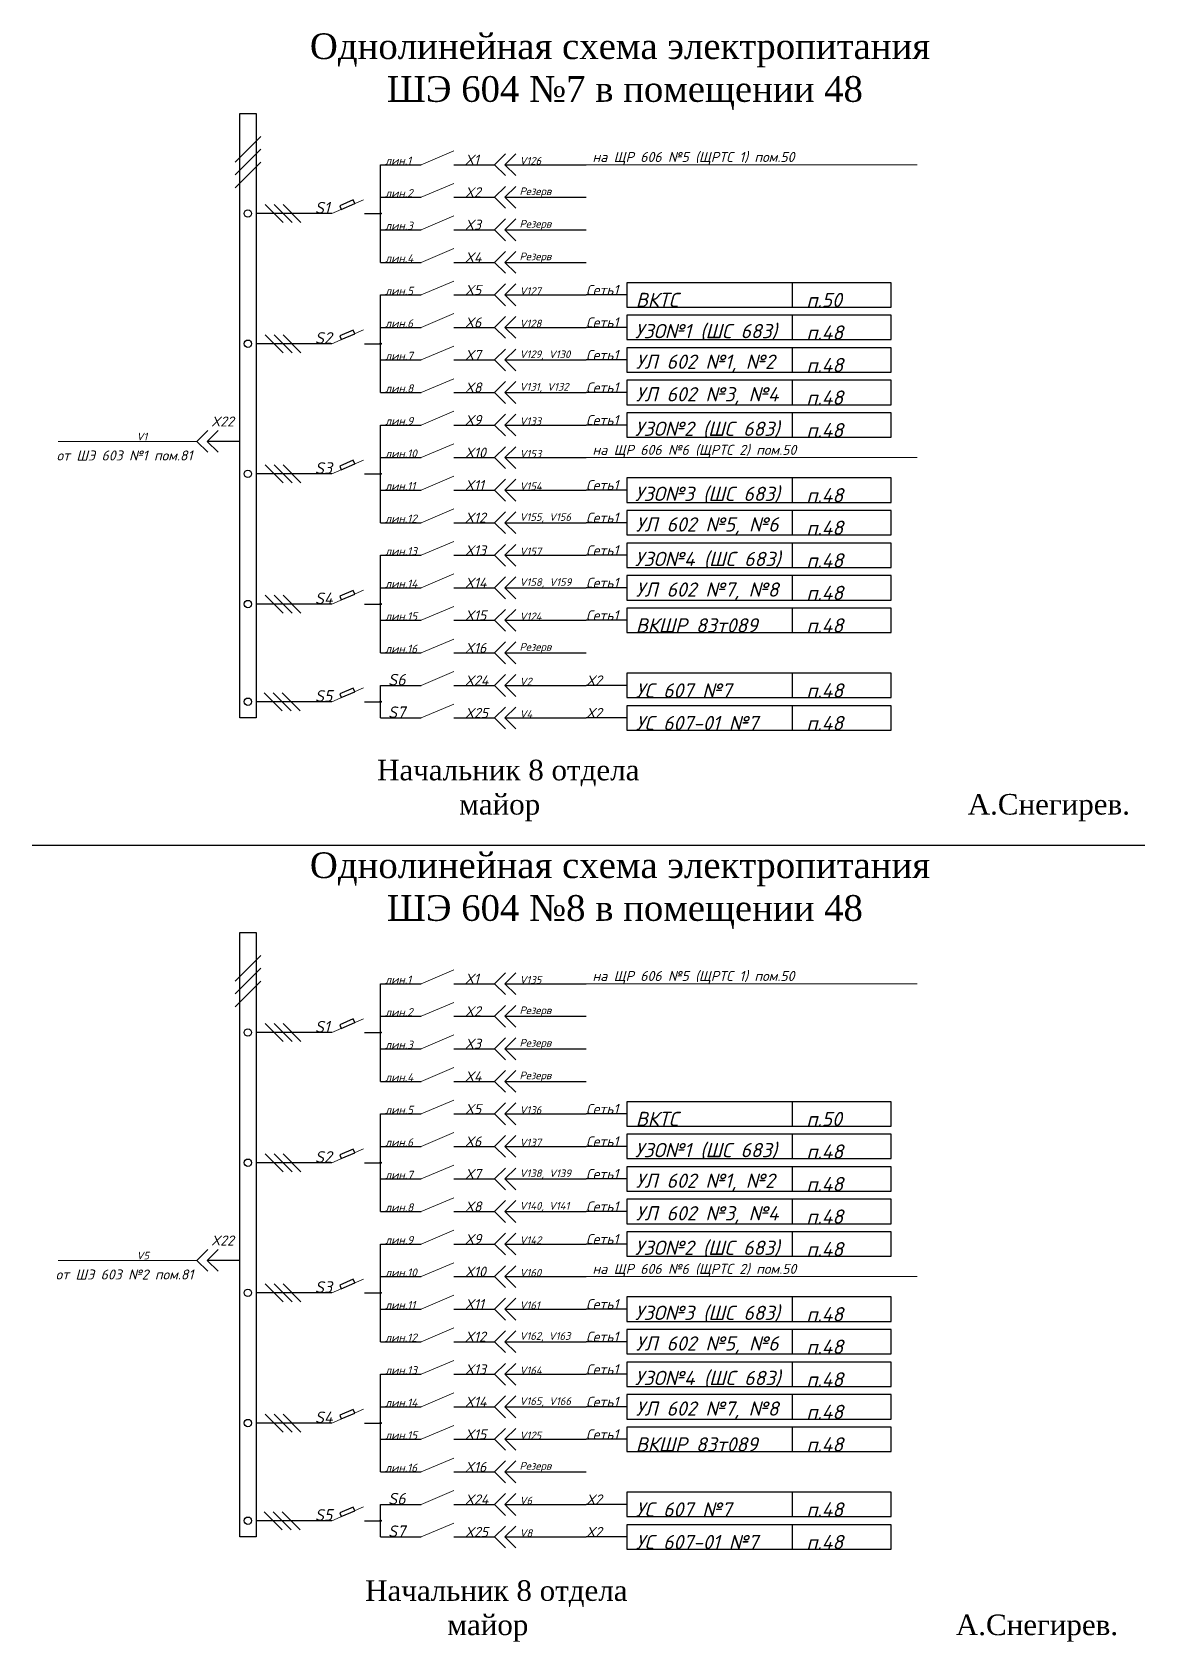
# Paper-space layout 'ШЭ604 №7 -8' of a CAD drawing. Header units: millimetres. Extents: x 5 to 200, y 5 to 287.
import ezdxf

# ---------------------------------------------------------------- set-up
doc = ezdxf.new("R2010")
doc.units = ezdxf.units.MM
doc.layers.add('0 @ 1', color=7, linetype='Continuous')
doc.layers.add('Text', color=242, linetype='Continuous', lineweight=15)
doc.styles.add('ISO', font='isocpeui.ttf')
doc.styles.get("Standard").update_dxf_attribs({"font": 'times.ttf'})

psp = doc.layouts.new('ШЭ604 №7 -8')

# ---------------------------------------------------------------- hatches: boundary and pattern name
h = psp.add_hatch(color=256)
edge = h.paths.add_edge_path()
edge.add_arc((66.07, 255.2), 0.114, 0, 360)
h = psp.add_hatch(color=256)
edge = h.paths.add_edge_path()
edge.add_arc((66.07, 232.39), 0.114, 0, 360)
h = psp.add_hatch(color=256)
edge = h.paths.add_edge_path()
edge.add_arc((66.07, 209.58), 0.114, 0, 360)
h = psp.add_hatch(color=256)
edge = h.paths.add_edge_path()
edge.add_arc((66.07, 186.77), 0.114, 0, 360)
h = psp.add_hatch(color=256)
edge = h.paths.add_edge_path()
edge.add_arc((66.07, 169.66), 0.114, 0, 360)
h = psp.add_hatch(color=256)
edge = h.paths.add_edge_path()
edge.add_arc((66.07, 111.7), 0.114, 0, 360)
h = psp.add_hatch(color=256)
edge = h.paths.add_edge_path()
edge.add_arc((66.07, 88.89), 0.114, 0, 360)
h = psp.add_hatch(color=256)
edge = h.paths.add_edge_path()
edge.add_arc((66.07, 66.08), 0.114, 0, 360)
h = psp.add_hatch(color=256)
edge = h.paths.add_edge_path()
edge.add_arc((66.07, 43.27), 0.114, 0, 360)
h = psp.add_hatch(color=256)
edge = h.paths.add_edge_path()
edge.add_arc((66.07, 26.16), 0.114, 0, 360)

# ---------------------------------------------------------------- linework, layer by layer
for p, q in [((40.56, 264.2), (45.06, 268.7)), ((40.56, 261.95), (45.06, 266.45)), ((86.03, 263.75), (87.94, 265.66)), ((87.83, 263.75), (89.74, 265.66)), ((40.56, 259.7), (45.06, 264.2)), ((66.07, 258.05), (66.07, 263.75)), ((66.07, 263.75), (73.2, 263.75)), ((78.9, 263.75), (86.03, 263.75)), ((86.03, 263.75), (87.94, 261.84)), ((87.83, 263.75), (102.08, 263.75)), ((87.83, 263.75), (89.74, 261.84)), ((86.03, 258.05), (87.94, 259.96)), ((87.83, 258.05), (89.74, 259.96)), ((48.96, 253.62), (45.81, 256.77)), ((50.54, 253.62), (47.39, 256.77)), ((52.11, 253.62), (48.96, 256.77)), ((66.07, 252.35), (66.07, 258.05)), ((66.07, 258.05), (73.2, 258.05)), ((78.9, 258.05), (86.03, 258.05)), ((86.03, 258.05), (87.94, 256.14)), ((87.83, 258.05), (102.08, 258.05)), ((87.83, 258.05), (89.74, 256.14)), ((57.51, 255.2), (44.24, 255.2)), ((63.22, 255.2), (66.07, 255.2)), ((86.03, 252.35), (87.94, 254.26)), ((87.83, 252.35), (89.74, 254.26)), ((66.07, 246.64), (66.07, 252.35)), ((66.07, 252.35), (73.2, 252.35)), ((78.9, 252.35), (86.03, 252.35)), ((86.03, 252.35), (87.94, 250.44)), ((87.83, 252.35), (102.08, 252.35)), ((87.83, 252.35), (89.74, 250.44)), ((86.03, 246.64), (87.94, 248.55)), ((87.83, 246.64), (89.74, 248.55)), ((66.07, 246.64), (73.2, 246.64)), ((78.9, 246.64), (86.03, 246.64)), ((86.03, 246.64), (87.94, 244.74)), ((87.83, 246.64), (102.08, 246.64)), ((87.83, 246.64), (89.74, 244.74)), ((86.03, 240.94), (87.94, 242.85)), ((87.83, 240.94), (89.74, 242.85)), ((138.21, 243.08), (138.21, 238.8)), ((66.07, 235.24), (66.07, 240.94)), ((66.07, 240.94), (73.2, 240.94)), ((78.9, 240.94), (86.03, 240.94)), ((86.03, 240.94), (87.94, 239.03)), ((87.83, 240.94), (102.08, 240.94)), ((87.83, 240.94), (89.74, 239.03)), ((109.21, 240.94), (102.08, 240.94)), ((86.03, 235.24), (87.94, 237.15)), ((87.83, 235.24), (89.74, 237.15)), ((138.21, 237.38), (138.21, 233.1)), ((66.07, 229.54), (66.07, 235.24)), ((66.07, 235.24), (73.2, 235.24)), ((78.9, 235.24), (86.03, 235.24)), ((86.03, 235.24), (87.94, 233.33)), ((87.83, 235.24), (102.08, 235.24)), ((87.83, 235.24), (89.74, 233.33)), ((109.21, 235.24), (102.08, 235.24)), ((57.51, 232.39), (44.24, 232.39)), ((48.96, 230.81), (45.81, 233.96)), ((50.54, 230.81), (47.39, 233.96)), ((52.11, 230.81), (48.96, 233.96)), ((63.22, 232.39), (66.07, 232.39)), ((86.03, 229.54), (87.94, 231.45)), ((87.83, 229.54), (89.74, 231.45)), ((138.21, 231.68), (138.21, 227.4)), ((66.07, 223.84), (66.07, 229.54)), ((66.07, 229.54), (73.2, 229.54)), ((78.9, 229.54), (86.03, 229.54)), ((86.03, 229.54), (87.94, 227.63)), ((87.83, 229.54), (102.08, 229.54)), ((87.83, 229.54), (89.74, 227.63)), ((109.21, 229.54), (102.08, 229.54)), ((86.03, 223.84), (87.94, 225.74)), ((87.83, 223.84), (89.74, 225.74)), ((138.21, 225.97), (138.21, 221.7)), ((66.07, 223.84), (73.2, 223.84)), ((78.9, 223.84), (86.03, 223.84)), ((86.03, 223.84), (87.94, 221.93)), ((87.83, 223.84), (102.08, 223.84)), ((87.83, 223.84), (89.74, 221.93)), ((109.21, 223.84), (102.08, 223.84)), ((86.03, 218.13), (87.94, 220.04)), ((87.83, 218.13), (89.74, 220.04)), ((138.21, 220.27), (138.21, 215.99)), ((33.88, 215.28), (35.79, 217.19)), ((35.68, 215.28), (37.59, 217.19)), ((66.07, 212.43), (66.07, 218.13)), ((66.07, 218.13), (73.2, 218.13)), ((78.9, 218.13), (86.03, 218.13)), ((86.03, 218.13), (87.94, 216.22)), ((87.83, 218.13), (102.08, 218.13)), ((87.83, 218.13), (89.74, 216.22)), ((109.21, 218.13), (102.08, 218.13)), ((33.88, 215.28), (35.79, 213.37)), ((41.39, 215.28), (35.68, 215.28)), ((35.68, 215.28), (37.59, 213.37)), ((66.07, 206.73), (66.07, 212.43)), ((66.07, 212.43), (73.2, 212.43)), ((78.9, 212.43), (86.03, 212.43)), ((86.03, 212.43), (87.94, 214.34)), ((86.03, 212.43), (87.94, 210.52)), ((87.83, 212.43), (89.74, 214.34)), ((87.83, 212.43), (102.08, 212.43)), ((87.83, 212.43), (89.74, 210.52)), ((57.51, 209.58), (44.24, 209.58)), ((48.96, 208), (45.81, 211.15)), ((50.54, 208), (47.39, 211.15)), ((52.11, 208), (48.96, 211.15)), ((63.22, 209.58), (66.07, 209.58)), ((138.21, 208.87), (138.21, 204.59)), ((66.07, 201.03), (66.07, 206.73)), ((66.07, 206.73), (73.2, 206.73)), ((78.9, 206.73), (86.03, 206.73)), ((86.03, 206.73), (87.94, 208.64)), ((86.03, 206.73), (87.94, 204.82)), ((87.83, 206.73), (89.74, 208.64)), ((87.83, 206.73), (102.08, 206.73)), ((87.83, 206.73), (89.74, 204.82)), ((109.21, 206.73), (102.08, 206.73)), ((138.21, 203.16), (138.21, 198.89)), ((66.07, 201.03), (73.2, 201.03)), ((78.9, 201.03), (86.03, 201.03)), ((86.03, 201.03), (87.94, 202.93)), ((86.03, 201.03), (87.94, 199.12)), ((87.83, 201.03), (89.74, 202.93)), ((87.83, 201.03), (102.08, 201.03)), ((87.83, 201.03), (89.74, 199.12)), ((109.21, 201.03), (102.08, 201.03)), ((138.21, 197.46), (138.21, 193.18)), ((66.07, 189.62), (66.07, 195.32)), ((66.07, 195.32), (73.2, 195.32)), ((78.9, 195.32), (86.03, 195.32)), ((86.03, 195.32), (87.94, 197.23)), ((86.03, 195.32), (87.94, 193.41)), ((87.83, 195.32), (89.74, 197.23)), ((87.83, 195.32), (102.08, 195.32)), ((87.83, 195.32), (89.74, 193.41)), ((109.21, 195.32), (102.08, 195.32)), ((66.07, 183.92), (66.07, 189.62)), ((66.07, 189.62), (73.2, 189.62)), ((78.9, 189.62), (86.03, 189.62)), ((86.03, 189.62), (87.94, 191.53)), ((86.03, 189.62), (87.94, 187.71)), ((87.83, 189.62), (89.74, 191.53)), ((87.83, 189.62), (102.08, 189.62)), ((87.83, 189.62), (89.74, 187.71)), ((109.21, 189.62), (102.08, 189.62)), ((138.21, 191.76), (138.21, 187.48)), ((57.51, 186.77), (44.24, 186.77)), ((48.96, 185.19), (45.81, 188.34)), ((50.54, 185.19), (47.39, 188.34)), ((52.11, 185.19), (48.96, 188.34)), ((63.22, 186.77), (66.07, 186.77)), ((66.07, 178.22), (66.07, 183.92)), ((66.07, 183.92), (73.2, 183.92)), ((78.9, 183.92), (86.03, 183.92)), ((86.03, 183.92), (87.94, 185.83)), ((86.03, 183.92), (87.94, 182.01)), ((87.83, 183.92), (89.74, 185.83)), ((87.83, 183.92), (102.08, 183.92)), ((87.83, 183.92), (89.74, 182.01)), ((109.21, 183.92), (102.08, 183.92)), ((138.21, 186.06), (138.21, 181.78)), ((66.07, 178.22), (73.2, 178.22)), ((78.9, 178.22), (86.03, 178.22)), ((86.03, 178.22), (87.94, 180.13)), ((86.03, 178.22), (87.94, 176.31)), ((87.83, 178.22), (89.74, 180.13)), ((87.83, 178.22), (102.08, 178.22)), ((87.83, 178.22), (89.74, 176.31)), ((66.07, 166.81), (66.07, 172.51)), ((66.07, 172.51), (73.2, 172.51)), ((78.9, 172.51), (86.03, 172.51)), ((86.03, 172.51), (87.94, 174.42)), ((86.03, 172.51), (87.94, 170.6)), ((87.83, 172.51), (89.74, 174.42)), ((87.83, 172.51), (102.08, 172.51)), ((87.83, 172.51), (89.74, 170.6)), ((109.21, 172.51), (102.08, 172.51)), ((138.21, 174.65), (138.21, 170.38)), ((57.51, 169.66), (44.24, 169.66)), ((48.81, 168.09), (45.66, 171.24)), ((50.38, 168.09), (47.23, 171.24)), ((51.96, 168.09), (48.81, 171.24)), ((63.22, 169.66), (66.07, 169.66)), ((66.07, 166.81), (73.2, 166.81)), ((78.9, 166.81), (86.03, 166.81)), ((86.03, 166.81), (87.94, 168.72)), ((86.03, 166.81), (87.94, 164.9)), ((87.83, 166.81), (89.74, 168.72)), ((87.83, 166.81), (102.08, 166.81)), ((87.83, 166.81), (89.74, 164.9)), ((109.21, 166.81), (102.08, 166.81)), ((138.21, 168.95), (138.21, 164.67)), ((5, 144.5), (200, 144.5)), ((40.56, 120.7), (45.06, 125.2)), ((40.56, 118.45), (45.06, 122.95)), ((86.03, 120.25), (87.94, 122.16)), ((87.83, 120.25), (89.74, 122.16)), ((40.56, 116.2), (45.06, 120.7)), ((66.07, 114.55), (66.07, 120.25)), ((66.07, 120.25), (73.2, 120.25)), ((78.9, 120.25), (86.03, 120.25)), ((86.03, 120.25), (87.94, 118.34)), ((87.83, 120.25), (89.74, 118.34)), ((87.83, 120.25), (102.08, 120.25)), ((86.03, 114.55), (87.94, 116.46)), ((87.83, 114.55), (89.74, 116.46)), ((48.96, 110.12), (45.81, 113.27)), ((50.54, 110.12), (47.39, 113.27)), ((52.11, 110.12), (48.96, 113.27)), ((66.07, 108.85), (66.07, 114.55)), ((66.07, 114.55), (73.2, 114.55)), ((78.9, 114.55), (86.03, 114.55)), ((86.03, 114.55), (87.94, 112.64)), ((87.83, 114.55), (89.74, 112.64)), ((87.83, 114.55), (102.08, 114.55)), ((57.51, 111.7), (44.24, 111.7)), ((63.22, 111.7), (66.07, 111.7)), ((86.03, 108.85), (87.94, 110.76)), ((87.83, 108.85), (89.74, 110.76)), ((66.07, 103.14), (66.07, 108.85)), ((66.07, 108.85), (73.2, 108.85)), ((78.9, 108.85), (86.03, 108.85)), ((86.03, 108.85), (87.94, 106.94)), ((87.83, 108.85), (89.74, 106.94)), ((87.83, 108.85), (102.08, 108.85)), ((86.03, 103.14), (87.94, 105.05)), ((87.83, 103.14), (89.74, 105.05)), ((66.07, 103.14), (73.2, 103.14)), ((78.9, 103.14), (86.03, 103.14)), ((86.03, 103.14), (87.94, 101.24)), ((87.83, 103.14), (89.74, 101.24)), ((87.83, 103.14), (102.08, 103.14)), ((86.03, 97.44), (87.94, 99.35)), ((87.83, 97.44), (89.74, 99.35)), ((138.21, 99.58), (138.21, 95.3)), ((66.07, 91.74), (66.07, 97.44)), ((66.07, 97.44), (73.2, 97.44)), ((78.9, 97.44), (86.03, 97.44)), ((86.03, 97.44), (87.94, 95.53)), ((87.83, 97.44), (89.74, 95.53)), ((87.83, 97.44), (102.08, 97.44)), ((109.21, 97.44), (102.08, 97.44)), ((86.03, 91.74), (87.94, 93.65)), ((87.83, 91.74), (89.74, 93.65)), ((138.21, 93.88), (138.21, 89.6)), ((48.96, 87.31), (45.81, 90.46)), ((50.54, 87.31), (47.39, 90.46)), ((52.11, 87.31), (48.96, 90.46)), ((66.07, 86.04), (66.07, 91.74)), ((66.07, 91.74), (73.2, 91.74)), ((78.9, 91.74), (86.03, 91.74)), ((86.03, 91.74), (87.94, 89.83)), ((87.83, 91.74), (89.74, 89.83)), ((87.83, 91.74), (102.08, 91.74)), ((109.21, 91.74), (102.08, 91.74)), ((57.51, 88.89), (44.24, 88.89)), ((63.22, 88.89), (66.07, 88.89)), ((86.03, 86.04), (87.94, 87.95)), ((87.83, 86.04), (89.74, 87.95)), ((138.21, 88.18), (138.21, 83.9)), ((66.07, 80.34), (66.07, 86.04)), ((66.07, 86.04), (73.2, 86.04)), ((78.9, 86.04), (86.03, 86.04)), ((86.03, 86.04), (87.94, 84.13)), ((87.83, 86.04), (89.74, 84.13)), ((87.83, 86.04), (102.08, 86.04)), ((109.21, 86.04), (102.08, 86.04)), ((86.03, 80.34), (87.94, 82.24)), ((87.83, 80.34), (89.74, 82.24)), ((138.21, 82.47), (138.21, 78.2)), ((66.07, 80.34), (73.2, 80.34)), ((78.9, 80.34), (86.03, 80.34)), ((86.03, 80.34), (87.94, 78.43)), ((87.83, 80.34), (89.74, 78.43)), ((87.83, 80.34), (102.08, 80.34)), ((109.21, 80.34), (102.08, 80.34)), ((86.03, 74.63), (87.94, 76.54)), ((87.83, 74.63), (89.74, 76.54)), ((138.21, 76.77), (138.21, 72.49)), ((33.88, 71.78), (35.79, 73.69)), ((35.68, 71.78), (37.59, 73.69)), ((66.07, 68.93), (66.07, 74.63)), ((66.07, 74.63), (73.2, 74.63)), ((78.9, 74.63), (86.03, 74.63)), ((86.03, 74.63), (87.94, 72.72)), ((87.83, 74.63), (89.74, 72.72)), ((87.83, 74.63), (102.08, 74.63)), ((109.21, 74.63), (102.08, 74.63)), ((33.88, 71.78), (35.79, 69.87)), ((41.39, 71.78), (35.68, 71.78)), ((35.68, 71.78), (37.59, 69.87)), ((86.03, 68.93), (87.94, 70.84)), ((87.83, 68.93), (89.74, 70.84)), ((66.07, 63.23), (66.07, 68.93)), ((66.07, 68.93), (73.2, 68.93)), ((78.9, 68.93), (86.03, 68.93)), ((86.03, 68.93), (87.94, 67.02)), ((87.83, 68.93), (89.74, 67.02)), ((87.83, 68.93), (102.08, 68.93)), ((57.51, 66.08), (44.24, 66.08)), ((48.96, 64.5), (45.81, 67.65)), ((50.54, 64.5), (47.39, 67.65)), ((52.11, 64.5), (48.96, 67.65)), ((63.22, 66.08), (66.07, 66.08)), ((86.03, 63.23), (87.94, 65.14)), ((87.83, 63.23), (89.74, 65.14)), ((138.21, 65.37), (138.21, 61.09)), ((66.07, 57.53), (66.07, 63.23)), ((66.07, 63.23), (73.2, 63.23)), ((78.9, 63.23), (86.03, 63.23)), ((86.03, 63.23), (87.94, 61.32)), ((87.83, 63.23), (89.74, 61.32)), ((87.83, 63.23), (102.08, 63.23)), ((109.21, 63.23), (102.08, 63.23)), ((86.03, 57.53), (87.94, 59.43)), ((87.83, 57.53), (89.74, 59.43)), ((138.21, 59.66), (138.21, 55.39)), ((66.07, 57.53), (73.2, 57.53)), ((78.9, 57.53), (86.03, 57.53)), ((86.03, 57.53), (87.94, 55.62)), ((87.83, 57.53), (89.74, 55.62)), ((87.83, 57.53), (102.08, 57.53)), ((109.21, 57.53), (102.08, 57.53)), ((86.03, 51.82), (87.94, 53.73)), ((87.83, 51.82), (89.74, 53.73)), ((138.21, 53.96), (138.21, 49.68)), ((66.07, 46.12), (66.07, 51.82)), ((66.07, 51.82), (73.2, 51.82)), ((78.9, 51.82), (86.03, 51.82)), ((86.03, 51.82), (87.94, 49.91)), ((87.83, 51.82), (89.74, 49.91)), ((87.83, 51.82), (102.08, 51.82)), ((109.21, 51.82), (102.08, 51.82)), ((86.03, 46.12), (87.94, 48.03)), ((87.83, 46.12), (89.74, 48.03)), ((138.21, 48.26), (138.21, 43.98)), ((66.07, 40.42), (66.07, 46.12)), ((66.07, 46.12), (73.2, 46.12)), ((78.9, 46.12), (86.03, 46.12)), ((86.03, 46.12), (87.94, 44.21)), ((87.83, 46.12), (89.74, 44.21)), ((87.83, 46.12), (102.08, 46.12)), ((109.21, 46.12), (102.08, 46.12)), ((57.51, 43.27), (44.24, 43.27)), ((48.96, 41.69), (45.81, 44.84)), ((50.54, 41.69), (47.39, 44.84)), ((52.11, 41.69), (48.96, 44.84)), ((63.22, 43.27), (66.07, 43.27)), ((86.03, 40.42), (87.94, 42.33)), ((87.83, 40.42), (89.74, 42.33)), ((138.21, 42.56), (138.21, 38.28)), ((66.07, 34.72), (66.07, 40.42)), ((66.07, 40.42), (73.2, 40.42)), ((78.9, 40.42), (86.03, 40.42)), ((86.03, 40.42), (87.94, 38.51)), ((87.83, 40.42), (89.74, 38.51)), ((87.83, 40.42), (102.08, 40.42)), ((109.21, 40.42), (102.08, 40.42)), ((66.07, 34.72), (73.2, 34.72)), ((78.9, 34.72), (86.03, 34.72)), ((86.03, 34.72), (87.94, 36.63)), ((86.03, 34.72), (87.94, 32.81)), ((87.83, 34.72), (89.74, 36.63)), ((87.83, 34.72), (89.74, 32.81)), ((87.83, 34.72), (102.08, 34.72)), ((138.21, 31.15), (138.21, 26.88)), ((66.07, 23.31), (66.07, 29.01)), ((66.07, 29.01), (73.2, 29.01)), ((78.9, 29.01), (86.03, 29.01)), ((86.03, 29.01), (87.94, 30.92)), ((86.03, 29.01), (87.94, 27.1)), ((87.83, 29.01), (89.74, 30.92)), ((87.83, 29.01), (89.74, 27.1)), ((87.83, 29.01), (102.08, 29.01)), ((109.21, 29.01), (102.08, 29.01)), ((57.51, 26.16), (44.24, 26.16)), ((48.81, 24.59), (45.66, 27.74)), ((50.38, 24.59), (47.23, 27.74)), ((51.96, 24.59), (48.81, 27.74)), ((63.22, 26.16), (66.07, 26.16)), ((138.21, 25.45), (138.21, 21.17)), ((66.07, 23.31), (73.2, 23.31)), ((78.9, 23.31), (86.03, 23.31)), ((86.03, 23.31), (87.94, 25.22)), ((86.03, 23.31), (87.94, 21.4)), ((87.83, 23.31), (89.74, 25.22)), ((87.83, 23.31), (89.74, 21.4)), ((87.83, 23.31), (102.08, 23.31)), ((109.21, 23.31), (102.08, 23.31))]:
    psp.add_line(p, q)
at = {"lineweight": 15}
for p, q in [((73.2, 263.75), (78.9, 266.17)), ((73.2, 258.05), (78.9, 260.47)), ((57.51, 255.2), (63.07, 257.62)), ((73.2, 252.35), (78.9, 254.77)), ((73.2, 246.64), (78.9, 249.07)), ((73.2, 240.94), (78.9, 243.36)), ((73.2, 235.24), (78.9, 237.66)), ((57.51, 232.39), (63.07, 234.81)), ((73.2, 229.54), (78.9, 231.96)), ((73.2, 223.84), (78.9, 226.26)), ((73.2, 218.13), (78.9, 220.55)), ((73.2, 212.43), (78.9, 214.85)), ((57.51, 209.58), (63.07, 212)), ((73.2, 206.73), (78.9, 209.15)), ((73.2, 201.03), (78.9, 203.45)), ((73.2, 195.32), (78.9, 197.74)), ((73.2, 189.62), (78.9, 192.04)), ((57.51, 186.77), (63.07, 189.19)), ((73.2, 183.92), (78.9, 186.34)), ((73.2, 178.22), (78.9, 180.64)), ((73.2, 172.51), (78.9, 174.93)), ((57.51, 169.66), (63.07, 172.08)), ((73.2, 166.81), (78.9, 169.23)), ((73.2, 120.25), (78.9, 122.67)), ((73.2, 114.55), (78.9, 116.97)), ((57.51, 111.7), (63.07, 114.12)), ((73.2, 108.85), (78.9, 111.27)), ((73.2, 103.14), (78.9, 105.57)), ((73.2, 97.44), (78.9, 99.86)), ((73.2, 91.74), (78.9, 94.16)), ((57.51, 88.89), (63.07, 91.31)), ((73.2, 86.04), (78.9, 88.46)), ((73.2, 80.34), (78.9, 82.76)), ((73.2, 74.63), (78.9, 77.05)), ((73.2, 68.93), (78.9, 71.35)), ((57.51, 66.08), (63.07, 68.5)), ((73.2, 63.23), (78.9, 65.65)), ((73.2, 57.53), (78.9, 59.95)), ((73.2, 51.82), (78.9, 54.24)), ((73.2, 46.12), (78.9, 48.54)), ((57.51, 43.27), (63.07, 45.69)), ((73.2, 40.42), (78.9, 42.84)), ((73.2, 34.72), (78.9, 37.14)), ((73.2, 29.01), (78.9, 31.43)), ((57.51, 26.16), (63.07, 28.58)), ((73.2, 23.31), (78.9, 25.73))]:
    psp.add_line(p, q, dxfattribs=at)
for points in [[(41.39, 272.75), (44.24, 272.75), (44.24, 166.81), (41.39, 166.81)], [(59.16, 255.92), (61.53, 256.95), (61.25, 257.58), (58.89, 256.55)], [(109.21, 238.8), (155.54, 238.8), (155.54, 243.08), (109.21, 243.08)], [(109.21, 233.1), (155.54, 233.1), (155.54, 237.38), (109.21, 237.38)], [(59.16, 233.11), (61.53, 234.14), (61.25, 234.77), (58.89, 233.74)], [(109.21, 227.4), (155.54, 227.4), (155.54, 231.68), (109.21, 231.68)], [(109.21, 221.7), (155.54, 221.7), (155.54, 225.97), (109.21, 225.97)], [(109.21, 215.99), (155.54, 215.99), (155.54, 220.27), (109.21, 220.27)], [(59.16, 210.3), (61.53, 211.33), (61.25, 211.96), (58.89, 210.93)], [(109.21, 204.59), (155.54, 204.59), (155.54, 208.87), (109.21, 208.87)], [(109.21, 198.89), (155.54, 198.89), (155.54, 203.16), (109.21, 203.16)], [(109.21, 193.18), (155.54, 193.18), (155.54, 197.46), (109.21, 197.46)], [(59.16, 187.49), (61.53, 188.52), (61.25, 189.16), (58.89, 188.13)], [(109.21, 187.48), (155.54, 187.48), (155.54, 191.76), (109.21, 191.76)], [(109.21, 181.78), (155.54, 181.78), (155.54, 186.06), (109.21, 186.06)], [(59.16, 170.38), (61.53, 171.41), (61.25, 172.05), (58.89, 171.02)], [(109.21, 170.38), (155.54, 170.38), (155.54, 174.65), (109.21, 174.65)], [(109.21, 164.67), (155.54, 164.67), (155.54, 168.95), (109.21, 168.95)], [(41.39, 129.25), (44.24, 129.25), (44.24, 23.31), (41.39, 23.31)], [(59.16, 112.42), (61.53, 113.45), (61.25, 114.08), (58.89, 113.05)], [(109.21, 95.3), (155.54, 95.3), (155.54, 99.58), (109.21, 99.58)], [(109.21, 89.6), (155.54, 89.6), (155.54, 93.88), (109.21, 93.88)], [(59.16, 89.61), (61.53, 90.64), (61.25, 91.27), (58.89, 90.24)], [(109.21, 83.9), (155.54, 83.9), (155.54, 88.18), (109.21, 88.18)], [(109.21, 78.2), (155.54, 78.2), (155.54, 82.47), (109.21, 82.47)], [(109.21, 72.49), (155.54, 72.49), (155.54, 76.77), (109.21, 76.77)], [(59.16, 66.8), (61.53, 67.83), (61.25, 68.46), (58.89, 67.43)], [(109.21, 61.09), (155.54, 61.09), (155.54, 65.37), (109.21, 65.37)], [(109.21, 55.39), (155.54, 55.39), (155.54, 59.66), (109.21, 59.66)], [(109.21, 49.68), (155.54, 49.68), (155.54, 53.96), (109.21, 53.96)], [(109.21, 43.98), (155.54, 43.98), (155.54, 48.26), (109.21, 48.26)], [(59.16, 43.99), (61.53, 45.02), (61.25, 45.66), (58.89, 44.63)], [(109.21, 38.28), (155.54, 38.28), (155.54, 42.56), (109.21, 42.56)], [(109.21, 26.88), (155.54, 26.88), (155.54, 31.15), (109.21, 31.15)], [(59.16, 26.88), (61.53, 27.91), (61.25, 28.55), (58.89, 27.52)], [(109.21, 21.17), (155.54, 21.17), (155.54, 25.45), (109.21, 25.45)]]:
    psp.add_lwpolyline(points, close=True)
for centre, radius in [((42.81, 255.2), 0.645), ((66.07, 255.2), 0.114), ((42.81, 232.39), 0.645), ((66.07, 232.39), 0.114), ((42.81, 209.58), 0.645), ((66.07, 209.58), 0.114), ((42.81, 186.77), 0.645), ((66.07, 186.77), 0.114), ((42.81, 169.66), 0.645), ((66.07, 169.66), 0.114), ((42.81, 111.7), 0.645), ((66.07, 111.7), 0.114), ((42.81, 88.89), 0.645), ((66.07, 88.89), 0.114), ((42.81, 66.08), 0.645), ((66.07, 66.08), 0.114), ((42.81, 43.27), 0.645), ((66.07, 43.27), 0.114), ((42.81, 26.16), 0.645), ((66.07, 26.16), 0.114)]:
    psp.add_circle(centre, radius)
at = {"layer": 'Text', "color": 0}
for p, q in [((160.11, 263.75), (102.08, 263.75)), ((33.88, 215.28), (9.58, 215.28)), ((160.11, 212.43), (102.08, 212.43)), ((160.11, 120.25), (102.08, 120.25)), ((33.88, 71.78), (9.58, 71.78)), ((160.11, 68.93), (102.08, 68.93))]:
    psp.add_line(p, q, dxfattribs=at)

# ---------------------------------------------------------------- texts
at = {"layer": '0 @ 1'}
for s, insert, char_height, attachment_point in [('Однолинейная схема электропитания\\P ШЭ 604 №7 в помещении 48', (108.02, 280.05), 4.5, 5), ('Начальник 8 отдела\\P^Iмайор               ^I^I^I^I  А.Снегирев. ', (65.44, 154.1), 3.6, 4), ('Однолинейная схема электропитания\\P ШЭ 604 №8 в помещении 48', (108.02, 136.55), 4.5, 5), ('Начальник 8 отдела\\P^Iмайор               ^I^I^I^I  А.Снегирев. ', (63.36, 10.33), 3.6, 4)]:
    psp.add_mtext_dynamic_manual_height_columns(s, width=201.465, gutter_width=12.5, heights=[0], dxfattribs=dict(at, insert=insert, char_height=char_height, attachment_point=attachment_point))
at = {"layer": '0 @ 1', "line_spacing_factor": 1.5, "style": 'ISO'}
for s, insert, char_height, width, attachment_point in [(' лин.1', (65.92, 263.75), 1.426, 23.2216, 7), ('  X1', (78.61, 263.75), 1.755, 23.2216, 7), ('   V126', (87.83, 263.75), 1.35, 23.2216, 7), (' лин.2', (65.92, 258.05), 1.426, 23.2216, 7), ('  X2', (78.61, 258.05), 1.755, 23.2216, 7), ('   Резерв', (87.83, 258.05), 1.35, 23.2216, 7), (' S1', (53.24, 255.2), 2.025, 23.2216, 7), ('  X3', (78.61, 252.35), 1.755, 23.2216, 7), ('   Резерв', (87.83, 252.35), 1.35, 23.2216, 7), (' лин.3', (65.92, 252.35), 1.426, 23.2216, 7), ('  X4', (78.61, 246.64), 1.755, 23.2216, 7), ('   Резерв', (87.83, 246.64), 1.35, 23.2216, 7), (' лин.4', (65.92, 246.64), 1.426, 23.2216, 7), ('  X5', (78.61, 240.94), 1.755, 23.2216, 7), ('Сеть1', (102.08, 240.94), 1.755, 23.2216, 7), (' лин.5', (65.92, 240.94), 1.426, 23.2216, 7), ('   V127', (87.83, 240.94), 1.35, 23.2216, 7), ('  X6', (78.61, 235.24), 1.755, 23.2216, 7), ('Сеть1', (102.08, 235.24), 1.755, 23.2216, 7), (' S2', (53.24, 232.39), 2.025, 23.2216, 7), (' лин.6', (65.92, 235.24), 1.426, 23.2216, 7), ('   V128', (87.83, 235.24), 1.35, 23.2216, 7), ('  X7', (78.61, 229.54), 1.755, 23.2216, 7), ('Сеть1', (102.08, 229.54), 1.755, 23.2216, 7), (' лин.7', (65.92, 229.54), 1.426, 23.2216, 7), ('   V129, V130', (87.83, 229.54), 1.35, 23.2216, 7), (' лин.8', (65.92, 223.84), 1.426, 23.2216, 7), ('  X8', (78.61, 223.84), 1.755, 23.2216, 7), ('   V131, V132', (87.83, 223.84), 1.35, 23.2216, 7), ('Сеть1', (102.08, 223.84), 1.755, 23.2216, 7), ('X22', (36.37, 217.88), 1.755, 23.2216, 7), (' лин.9', (65.92, 218.13), 1.426, 23.2216, 7), ('  X9', (78.61, 218.13), 1.755, 23.2216, 7), ('   V133', (87.83, 218.13), 1.35, 23.2216, 7), ('Сеть1', (102.08, 218.13), 1.755, 23.2216, 7), ('   V1', (20.7, 215.43), 1.35, 23.2216, 7), (' от ШЭ 603 №1 пом.81', (20.63, 212.8), 1.755, 30.728, 5), (' S3', (53.24, 209.58), 2.025, 23.2216, 7), (' лин.10', (65.92, 212.43), 1.426, 23.2216, 7), ('  X10', (78.61, 212.43), 1.755, 23.2216, 7), ('   V153', (87.83, 212.43), 1.35, 23.2216, 7), (' лин.11', (65.92, 206.73), 1.426, 23.2216, 7), ('  X11', (78.61, 206.73), 1.755, 23.2216, 7), ('   V154', (87.83, 206.73), 1.35, 23.2216, 7), ('Сеть1', (102.08, 206.73), 1.755, 23.2216, 7), (' лин.12', (65.92, 201.03), 1.426, 23.2216, 7), ('  X12', (78.61, 201.03), 1.755, 23.2216, 7), ('   V155, V156', (87.83, 201.03), 1.35, 23.2216, 7), ('Сеть1', (102.08, 201.03), 1.755, 23.2216, 7), (' лин.13', (65.92, 195.32), 1.426, 23.2216, 7), ('  X13', (78.61, 195.32), 1.755, 23.2216, 7), ('   V157', (87.83, 195.32), 1.35, 23.2216, 7), ('Сеть1', (102.08, 195.32), 1.755, 23.2216, 7), (' лин.14', (65.92, 189.62), 1.426, 23.2216, 7), ('  X14', (78.61, 189.62), 1.755, 23.2216, 7), ('   V158, V159', (87.83, 189.62), 1.35, 23.2216, 7), ('Сеть1', (102.08, 189.62), 1.755, 23.2216, 7), (' S4', (53.24, 186.77), 2.025, 23.2216, 7), (' лин.15', (65.92, 183.92), 1.426, 23.2216, 7), ('  X15', (78.61, 183.92), 1.755, 23.2216, 7), ('   V124', (87.83, 183.92), 1.35, 23.2216, 7), ('Сеть1', (102.08, 183.92), 1.755, 23.2216, 7), (' лин.16', (65.92, 178.22), 1.426, 23.2216, 7), ('  X16', (78.61, 178.22), 1.755, 23.2216, 7), ('   Резерв', (87.83, 178.22), 1.35, 23.2216, 7), (' S6', (66.07, 172.51), 2.025, 23.2216, 7), ('  X24', (78.61, 172.51), 1.755, 23.2216, 7), ('   V2', (87.83, 172.51), 1.35, 23.2216, 7), ('X2', (102.08, 172.51), 1.755, 23.2216, 7), (' S5', (53.24, 169.66), 2.025, 23.2216, 7), (' S7', (66.07, 166.81), 2.025, 23.2216, 7), ('  X25', (78.61, 166.81), 1.755, 23.2216, 7), ('   V4', (87.83, 166.81), 1.35, 23.2216, 7), ('X2', (102.08, 166.81), 1.755, 23.2216, 7), (' лин.1', (65.92, 120.25), 1.426, 23.2216, 7), ('  X1', (78.61, 120.25), 1.755, 23.2216, 7), ('   V135', (87.83, 120.25), 1.35, 23.2216, 7), (' лин.2', (65.92, 114.55), 1.426, 23.2216, 7), ('  X2', (78.61, 114.55), 1.755, 23.2216, 7), ('   Резерв', (87.83, 114.55), 1.35, 23.2216, 7), (' S1', (53.24, 111.7), 2.025, 23.2216, 7), (' лин.3', (65.92, 108.85), 1.426, 23.2216, 7), ('  X3', (78.61, 108.85), 1.755, 23.2216, 7), ('   Резерв', (87.83, 108.85), 1.35, 23.2216, 7), (' лин.4', (65.92, 103.14), 1.426, 23.2216, 7), ('  X4', (78.61, 103.14), 1.755, 23.2216, 7), ('   Резерв', (87.83, 103.14), 1.35, 23.2216, 7), (' лин.5', (65.92, 97.44), 1.426, 23.2216, 7), ('  X5', (78.61, 97.44), 1.755, 23.2216, 7), ('   V136', (87.83, 97.44), 1.35, 23.2216, 7), ('Сеть1', (102.08, 97.44), 1.755, 23.2216, 7), (' лин.6', (65.92, 91.74), 1.426, 23.2216, 7), ('  X6', (78.61, 91.74), 1.755, 23.2216, 7), ('   V137', (87.83, 91.74), 1.35, 23.2216, 7), ('Сеть1', (102.08, 91.74), 1.755, 23.2216, 7), (' S2', (53.24, 88.89), 2.025, 23.2216, 7), (' лин.7', (65.92, 86.04), 1.426, 23.2216, 7), ('  X7', (78.61, 86.04), 1.755, 23.2216, 7), ('   V138, V139', (87.83, 86.04), 1.35, 23.2216, 7), ('Сеть1', (102.08, 86.04), 1.755, 23.2216, 7), ('  X8', (78.61, 80.34), 1.755, 23.2216, 7), ('   V140, V141', (87.83, 80.34), 1.35, 23.2216, 7), ('Сеть1', (102.08, 80.34), 1.755, 23.2216, 7), (' лин.8', (65.92, 80.34), 1.426, 23.2216, 7), ('  X9', (78.61, 74.63), 1.755, 23.2216, 7), ('Сеть1', (102.08, 74.63), 1.755, 23.2216, 7), ('X22', (36.37, 74.38), 1.755, 23.2216, 7), (' лин.9', (65.92, 74.63), 1.426, 23.2216, 7), ('   V142', (87.83, 74.63), 1.35, 23.2216, 7), ('   V5', (20.7, 71.93), 1.35, 23.2216, 7), ('  X10', (78.61, 68.93), 1.755, 23.2216, 7), (' от ШЭ 603 №2 пом.81', (20.63, 69.3), 1.755, 30.728, 5), (' S3', (53.24, 66.08), 2.025, 23.2216, 7), (' лин.10', (65.92, 68.93), 1.426, 23.2216, 7), ('   V160', (87.83, 68.93), 1.35, 23.2216, 7), ('  X11', (78.61, 63.23), 1.755, 23.2216, 7), ('Сеть1', (102.08, 63.23), 1.755, 23.2216, 7), (' лин.11', (65.92, 63.23), 1.426, 23.2216, 7), ('   V161', (87.83, 63.23), 1.35, 23.2216, 7), ('  X12', (78.61, 57.53), 1.755, 23.2216, 7), ('Сеть1', (102.08, 57.53), 1.755, 23.2216, 7), (' лин.12', (65.92, 57.53), 1.426, 23.2216, 7), ('   V162, V163', (87.83, 57.53), 1.35, 23.2216, 7), (' лин.13', (65.92, 51.82), 1.426, 23.2216, 7), ('  X13', (78.61, 51.82), 1.755, 23.2216, 7), ('   V164', (87.83, 51.82), 1.35, 23.2216, 7), ('Сеть1', (102.08, 51.82), 1.755, 23.2216, 7), (' S4', (53.24, 43.27), 2.025, 23.2216, 7), (' лин.14', (65.92, 46.12), 1.426, 23.2216, 7), ('  X14', (78.61, 46.12), 1.755, 23.2216, 7), ('   V165, V166', (87.83, 46.12), 1.35, 23.2216, 7), ('Сеть1', (102.08, 46.12), 1.755, 23.2216, 7), (' лин.15', (65.92, 40.42), 1.426, 23.2216, 7), ('  X15', (78.61, 40.42), 1.755, 23.2216, 7), ('   V125', (87.83, 40.42), 1.35, 23.2216, 7), ('Сеть1', (102.08, 40.42), 1.755, 23.2216, 7), (' лин.16', (65.92, 34.72), 1.426, 23.2216, 7), ('  X16', (78.61, 34.72), 1.755, 23.2216, 7), ('   Резерв', (87.83, 34.72), 1.35, 23.2216, 7), (' S6', (66.07, 29.01), 2.025, 23.2216, 7), ('  X24', (78.61, 29.01), 1.755, 23.2216, 7), ('   V6', (87.83, 29.01), 1.35, 23.2216, 7), ('X2', (102.08, 29.01), 1.755, 23.2216, 7), (' S5', (53.24, 26.16), 2.025, 23.2216, 7), (' S7', (66.07, 23.31), 2.025, 23.2216, 7), ('  X25', (78.61, 23.31), 1.755, 23.2216, 7), ('   V8', (87.83, 23.31), 1.35, 23.2216, 7), ('X2', (102.08, 23.31), 1.755, 23.2216, 7)]:
    psp.add_mtext(s, dxfattribs=dict(at, insert=insert, char_height=char_height, width=width, attachment_point=attachment_point))
at = {"layer": '0 @ 1', "char_height": 1.755, "attachment_point": 7, "line_spacing_factor": 1.5, "style": 'ISO'}
for s, insert in [(' на ЩР 606 №5 (ЩРТС 1) пом.50', (102.08, 263.75)), (' на ЩР 606 №6 (ЩРТС 2) пом.50', (102.08, 212.43)), (' на ЩР 606 №5 (ЩРТС 1) пом.50', (102.08, 120.25)), (' на ЩР 606 №6 (ЩРТС 2) пом.50', (102.08, 68.93))]:
    psp.add_mtext(s, dxfattribs=dict(at, insert=insert))
at = {"layer": '0 @ 1', "attachment_point": 7, "style": 'ISO'}
for s, insert, char_height, width in [('\\pt29.938; ВКТС', (109.21, 238.8), 2.4948, 33.6383), ('\\pl2.4948,t2.4948;п.50', (138.21, 238.8), 2.4948, 23.2216), ('\\pi1.4256,t29.938;УЗО№1 (ШС 683)', (109.21, 233.1), 2.4948, 33.6383), ('\\pl2.4948,t2.4948;п.48', (138.21, 233.1), 2.4948, 23.2216), ('\\pt29.938; УЛ 602 №1, №2', (109.21, 227.4), 2.4948, 33.6383), ('\\pl2.4948,t2.4948;п.48', (138.21, 227.4), 2.4948, 23.2216), ('\\pt29.938; УЛ 602 №3, №4', (109.21, 221.7), 2.4948, 33.6383), ('\\pl2.4948,t2.4948;п.48', (138.21, 221.7), 2.4948, 23.2216), ('\\pi1.4256,t29.938;УЗО№2 (ШС 683)', (109.21, 215.99), 2.4948, 33.6383), ('\\pl2.4948,t2.4948;п.48', (138.21, 215.99), 2.4948, 23.2216), ('\\pi1.4256,t29.938;УЗО№3 (ШС 683)', (109.21, 204.59), 2.4948, 33.6383), ('\\pl2.4948,t2.4948;п.48', (138.21, 204.59), 2.4948, 23.2216), ('\\pt29.938; УЛ 602 №5, №6', (109.21, 198.89), 2.4948, 33.6383), ('\\pl2.4948,t2.4948;п.48', (138.21, 198.89), 2.4948, 23.2216), ('\\pi1.4256,t29.938;УЗО№4 (ШС 683)', (109.21, 193.18), 2.4948, 33.6383), ('\\pl2.4948,t2.4948;п.48', (138.21, 193.18), 2.4948, 23.2216), ('\\pt29.938; УЛ 602 №7, №8', (109.21, 187.48), 2.4948, 33.6383), ('\\pl2.4948,t2.4948;п.48', (138.21, 187.48), 2.4948, 23.2216), ('\\pt29.938; ВКШР 83т089', (109.21, 181.78), 2.4948, 33.6383), ('\\pl2.4948,t2.4948;п.48', (138.21, 181.78), 2.4948, 23.2216), (' УС 607 №7', (109.21, 170.38), 2.495, 33.6383), ('\\pl2.4948,t2.4948;п.48', (138.21, 170.38), 2.4948, 23.2216), ('\\pt29.938; УС 607-01 №7', (109.21, 164.67), 2.4948, 33.6383), ('\\pl2.4948,t2.4948;п.48', (138.21, 164.67), 2.4948, 23.2216), ('\\pt29.938; ВКТС', (109.21, 95.3), 2.4948, 33.6383), ('\\pl2.4948,t2.4948;п.50', (138.21, 95.3), 2.4948, 23.2216), ('\\pi1.4256,t29.938;УЗО№1 (ШС 683)', (109.21, 89.6), 2.4948, 33.6383), ('\\pl2.4948,t2.4948;п.48', (138.21, 89.6), 2.4948, 23.2216), ('\\pt29.938; УЛ 602 №1, №2', (109.21, 83.9), 2.4948, 33.6383), ('\\pl2.4948,t2.4948;п.48', (138.21, 83.9), 2.4948, 23.2216), ('\\pt29.938; УЛ 602 №3, №4', (109.21, 78.2), 2.4948, 33.6383), ('\\pl2.4948,t2.4948;п.48', (138.21, 78.2), 2.4948, 23.2216), ('\\pi1.4256,t29.938;УЗО№2 (ШС 683)', (109.21, 72.49), 2.4948, 33.6383), ('\\pl2.4948,t2.4948;п.48', (138.21, 72.49), 2.4948, 23.2216), ('\\pi1.4256,t29.938;УЗО№3 (ШС 683)', (109.21, 61.09), 2.4948, 33.6383), ('\\pl2.4948,t2.4948;п.48', (138.21, 61.09), 2.4948, 23.2216), ('\\pt29.938; УЛ 602 №5, №6', (109.21, 55.39), 2.4948, 33.6383), ('\\pl2.4948,t2.4948;п.48', (138.21, 55.39), 2.4948, 23.2216), ('\\pi1.4256,t29.938;УЗО№4 (ШС 683)', (109.21, 49.68), 2.4948, 33.6383), ('\\pl2.4948,t2.4948;п.48', (138.21, 49.68), 2.4948, 23.2216), ('\\pt29.938; УЛ 602 №7, №8', (109.21, 43.98), 2.4948, 33.6383), ('\\pl2.4948,t2.4948;п.48', (138.21, 43.98), 2.4948, 23.2216), ('\\pt29.938; ВКШР 83т089', (109.21, 38.28), 2.4948, 33.6383), ('\\pl2.4948,t2.4948;п.48', (138.21, 38.28), 2.4948, 23.2216), (' УС 607 №7', (109.21, 26.88), 2.495, 33.6383), ('\\pl2.4948,t2.4948;п.48', (138.21, 26.88), 2.4948, 23.2216), ('\\pt29.938; УС 607-01 №7', (109.21, 21.17), 2.4948, 33.6383), ('\\pl2.4948,t2.4948;п.48', (138.21, 21.17), 2.4948, 23.2216)]:
    psp.add_mtext(s, dxfattribs=dict(at, insert=insert, char_height=char_height, width=width))

doc.saveas('drawing.dxf')
